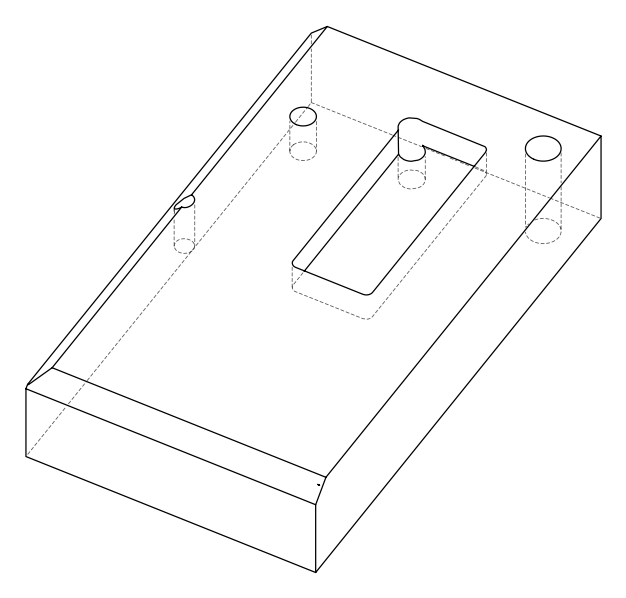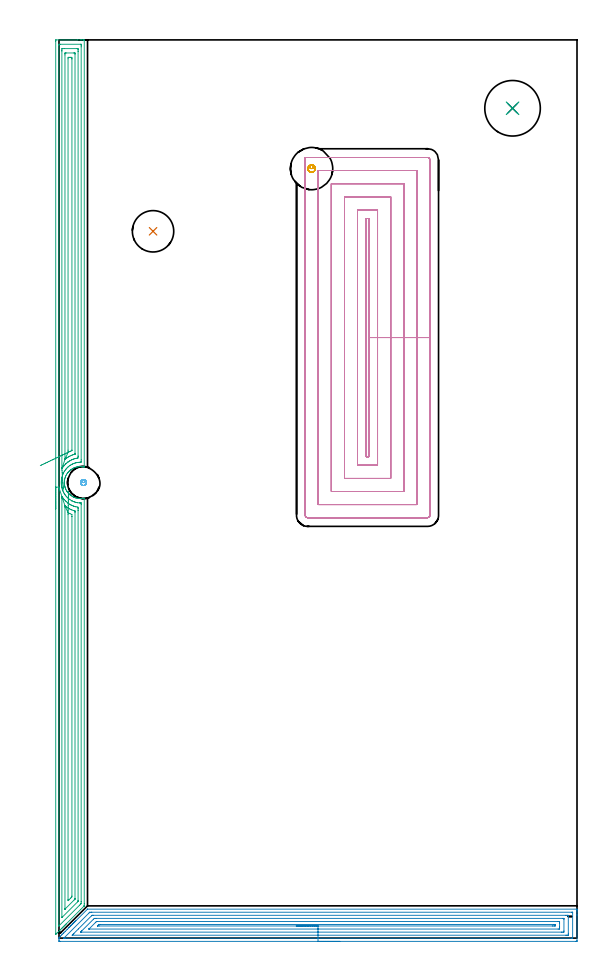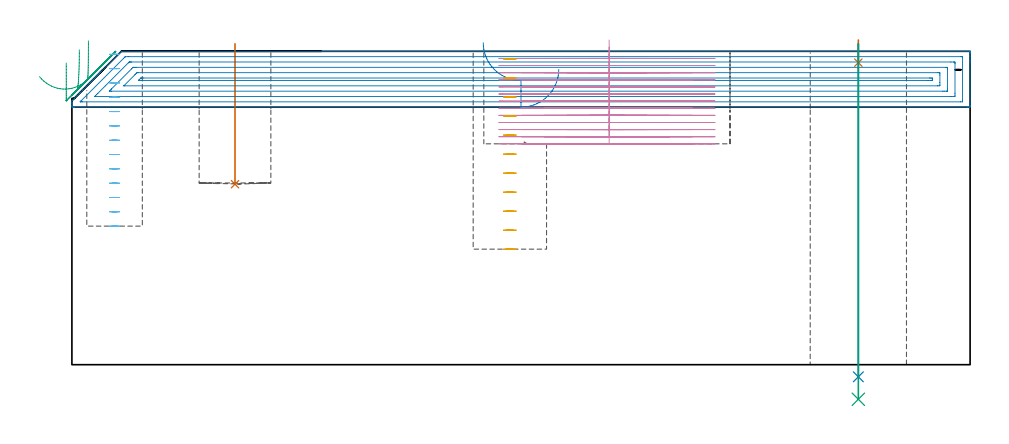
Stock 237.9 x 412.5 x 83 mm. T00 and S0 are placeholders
(PLAN: 9 operations, 7 tool changes, 82.9 min)
(1 INDEXABLE_INSERT_DRILL_BLIND_HOLE_FROM_SOLID | STEP1POCKET | NXT0302_009 | 0.15 min | 9901 mm3)
(2 AREA_MILL | FG_CHAMFER_SURFACE | UGT0205_001 | 11.35 min | 26050 mm3)
(3 AREA_MILL_1 | FG_CHAMFER_SURFACE_1 | UGT0205_001 | 16.38 min | 34506 mm3)
(4 MILL_RECTANGULAR_POCKET | POCKET_RECTANGULAR_STRAIGHT | NXT0201_009 | Follow Part, ap 2, ae 75% | 52.89 min | 276572 mm3)
(5 MILL_BLIND_HOLE_FROM_SOLID_MATERIAL | STEP1POCKET_1 | NXT0201_012 | Spiral | 0.72 min | 8928 mm3)
(6 MILL_BLIND_HOLE_FROM_SOLID_MATERIAL_1 | STEP1POCKET_2 | UGT0201_130 | Spiral | 0.67 min | 7398 mm3)
(7 SPOT_DRILL | STEP1HOLE | NXT0321_9005460120000 | 0.05 min | 193 mm3)
(8 DRILL_THROUGH_HOLE_INTO_CENTER | STEP1HOLE | NXT0301_065 | 0.35 min | 5617 mm3)
(9 DRILL_TO_ENLARGE_THROUGH_HOLE | STEP1HOLE | UGT0301_386 | 0.38 min | 36540 mm3)
(TOOL NXT0302_009 | Index. Insert Drill 19mm [880-D1900L25-05] | D19 PA176 FL95 Z2)
(TOOL UGT0205_001 | Chamfer Mill 20 x 3 x 45 deg. | D20 FL50 Z2)
(TOOL NXT0201_009 | ENDMILL 8mm [2P460-0800-NA 1630] | D8 FL26 Z6)
(TOOL NXT0201_012 | ENDMILL 16mm [2P460-1600-NA 1630] | D16 FL38 Z6)
(TOOL UGT0201_130 | Carbide End Mill 12.0 | D12 FL15 Z4)
(TOOL NXT0321_9005460120000 | NC Spot Drill, 142deg, 12mm, Carbide, Uncoated | D12 PA142 FL30 Z2)
(TOOL NXT0301_065 | Carbide Drill 9.4mm [860.1-0940-075A1-MM 2214] | D9.4 PA140 FL98 Z2)
(TOOL UGT0301_386 | Twist Drill 25.5 mm | D25.5 PA118 FL165 Z2)
(OP 1 INDEXABLE_INSERT_DRILL_BLIND_HOLE_FROM_SOLID)
G17 G21 G94 G90
T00 M6
G54
G17 G0 G90 X43.2 Y324.6 S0 M3
G43 Z93. H1
G94 G81 G98 Z47.8 F250. R85.
G80
M5
M2
(OP 2 AREA_MILL)
G17 G21 G94 G90
T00 M6
G54
G17 G0 G90 X128.95 Y-1.5 S1061 M3
G43 Z93. H0
Z78.2
G94 G1 X128.912 Z77.328 F250.
X128.798 Z76.464
X128.609 Z75.612
X128.347 Z74.78
X128.013 Z73.974
X127.61 Z73.2
X127.142 Z72.464
X126.61 Z71.772
X126.021 Z71.129
X125.378 Z70.54
X124.686 Z70.008
X123.95 Z69.54
X123.176 Z69.137
X122.37 Z68.803
X121.538 Z68.541
X120.687 Z68.352
X119.822 Z68.238
X118.95 Z68.2
X0.614
X0.364 Y-1.499 Z68.201
X0.168 Y-1.497 Z68.203
X0.003 Y-1.491 Z68.205
X0.001 Y-1.443 Z68.253
X0. Y-1.114 Z68.581
Y-0.455 Z69.245
Y-0.129 Z69.571
X0.001 Y0.2 Z69.9
Y0.201
X0.73 Y0.932 Z70.629
X1.316 Y1.516 Z71.216
X1.9 Y2.101 Z71.799
X2.193 Y2.393 Z72.093
X2.847 Y3.048 Z72.747
X3.74 Y3.941 Z73.64
X4.53 Y4.731 Z74.429
X4.633 Y4.835 Z74.531
X4.965 Y5.165 Z74.865
X5.183 Y5.383 Z75.082
X5.407 Y5.608 Z75.306
X5.527 Y5.728 Z75.425
X5.699 Y5.9 Z75.598
X5.973 Y6.174 Z75.872
X6.136 Y6.338 Z76.033
X6.296 Y6.497 Z76.195
X6.42 Y6.621 Z76.318
X6.574 Y6.777 Z76.472
X6.726 Y6.927 Z76.625
X6.866 Y7.067 Z76.765
X7.013 Y7.215 Z76.911
X7.157 Y7.358 Z77.055
X7.313 Y7.514 Z77.212
X7.452 Y7.654 Z77.349
X7.587 Y7.788 Z77.486
X7.759 Y7.96 Z77.658
X13.09 Y13.29 Z82.988
X13.104 Y13.295 Z82.995
X13.118 Y13.3 Z83.
X237.732
X237.89 Y13.298 Z82.989
X237.897 Y13.157 Z82.85
X237.9 Y13.01 Z82.709
Y12.697 Z82.396
Y12.037 Z81.732
Y10.831 Z80.528
Y10.284 Z79.978
Y-1.114 Z68.583
X237.897 Y-1.391 Z68.307
X237.89 Y-1.492 Z68.205
X237.787 Y-1.499 Z68.199
X237.286 Y-1.5 Z68.2
X118.95
Y-0.086 Z69.614
X2.793 Y-0.085 Z69.615
X2.401 Y-0.082 Z69.618
X2.239 Y-0.079 Z69.621
X2.188 Y-0.073 Z69.627
X2.208 Y-0.048 Z69.652
X2.242 Y-0.012 Z69.688
X2.401 Y0.151 Z69.851
X13.708 Y11.458 Z81.158
X14.011 Y11.759 Z81.459
X14.11 Y11.851 Z81.551
X14.136 Y11.874 Z81.574
X14.172 Y11.879 Z81.579
X14.904 Y11.885 Z81.585
X15.059
X235.499
X235.655 Y11.884 Z81.584
X235.851 Y11.879 Z81.579
X235.891 Y11.878 Z81.578
X235.895 Y11.85 Z81.55
X235.897 Y11.819 Z81.519
X235.9 Y11.644 Z81.344
Y0.246 Z69.946
X235.899 Y0.115 Z69.815
X235.895 Y0.01 Z69.71
X235.89 Y-0.059 Z69.641
X235.884 Y-0.079 Z69.621
X235.345 Y-0.086 Z69.614
X118.95
Y1.328 Z71.028
X6.122 Y1.329 Z71.029
X6.111 Y1.33 Z71.03
X6.064 Y1.334 Z71.034
X6.101 Y1.39 Z71.09
X6.222 Y1.516 Z71.216
X6.539 Y1.838 Z71.538
X6.866 Y2.167 Z71.867
X8.876 Y4.177 Z73.877
X14.944 Y10.245 Z79.945
X14.985 Y10.284 Z79.984
X15.151 Y10.44 Z80.14
X15.189 Y10.465 Z80.165
X15.288 Y10.468 Z80.168
X15.415 Y10.47 Z80.17
X15.606 Y10.471 Z80.171
X15.797 Y10.472 Z80.172
X232.82 Y10.471 Z80.171
X233.525 Y10.469 Z80.169
X233.713 Y10.466 Z80.166
X233.89 Y10.46 Z80.16
X233.895 Y10.284 Z79.984
X233.899 Y10.102 Z79.802
X233.9 Y2.21 Z71.91
X233.895 Y1.516 Z71.216
X233.893 Y1.34 Z71.04
X233.713 Y1.335 Z71.035
X233.01 Y1.329 Z71.029
X232.82
X118.95 Y1.328 Z71.028
Y2.743 Z72.443
X10.439
X10.081 Y2.744 Z72.444
X9.976 Y2.747 Z72.447
X9.92 Y2.749 Z72.449
X9.955 Y2.794 Z72.494
X9.99 Y2.834 Z72.534
X10.418 Y3.27 Z72.97
X10.439 Y3.29 Z72.99
X15.797 Y8.648 Z78.348
X16.186 Y9.026 Z78.726
X16.225 Y9.05 Z78.75
X16.288 Y9.053 Z78.753
X16.422 Y9.055 Z78.755
X16.69 Y9.057 Z78.757
X17.047
X231.391
X231.762 Y9.054 Z78.754
X231.829 Y9.051 Z78.751
X231.89 Y9.046 Z78.746
X231.892 Y8.953 Z78.653
X231.9 Y8.557 Z78.257
X231.899 Y3.27 Z72.97
X231.89 Y2.845 Z72.545
X231.883 Y2.749 Z72.449
X231.75 Y2.747 Z72.447
X231.569 Y2.744 Z72.444
X231.034 Y2.743 Z72.443
X230.678
X118.95
Y4.157 Z73.857
X14.
X13.81 Y4.162 Z73.862
X13.775 Y4.164 Z73.864
X13.777 Y4.17 Z73.87
X13.789 Y4.188 Z73.888
X13.805 Y4.206 Z73.906
X13.877 Y4.278 Z73.978
X16.69 Y7.092 Z76.792
X16.976 Y7.373 Z77.073
X17.183 Y7.573 Z77.273
X17.257 Y7.636 Z77.336
X17.594 Y7.643 Z77.343
X229.258
X229.69 Y7.636 Z77.336
X229.89 Y7.63 Z77.33
X229.893 Y7.514 Z77.214
X229.899 Y7.014 Z76.714
X229.9 Y5.023 Z74.723
X229.897 Y4.386 Z74.086
X229.89 Y4.176 Z73.876
X229.688 Y4.164 Z73.864
X229.237 Y4.157 Z73.857
X118.95
Y5.571 Z75.271
X18.476
X17.917 Y5.572 Z75.272
X17.812 Y5.575 Z75.275
X17.739 Y5.578 Z75.278
X17.649 Y5.59 Z75.29
X17.715 Y5.662 Z75.362
X17.769 Y5.718 Z75.418
X17.949 Y5.9 Z75.6
X18.211 Y6.16 Z75.86
X18.252 Y6.197 Z75.897
X18.276 Y6.217 Z75.917
X18.31 Y6.222 Z75.922
X18.476 Y6.224 Z75.924
X19.035 Y6.228 Z75.928
X227.127 Y6.229 Z75.929
X227.461 Y6.227 Z75.927
X227.796 Y6.224 Z75.924
X227.883 Y6.222 Z75.922
X227.89 Y6.158 Z75.858
X227.895 Y6.043 Z75.743
X227.897 Y5.9 Z75.6
X227.893 Y5.685 Z75.385
X227.89 Y5.584 Z75.284
X227.79 Y5.578 Z75.278
X227.461 Y5.575 Z75.275
X226.903 Y5.572 Z75.272
X226.568 Y5.571 Z75.271
X118.95
X118.078 Z75.309
X117.214 Z75.423
X116.362 Z75.612
X115.53 Z75.874
X114.724 Z76.208
X113.95 Z76.611
X113.214 Z77.08
X112.522 Z77.611
X111.879 Z78.2
X111.29 Z78.843
X110.758 Z79.535
X110.29 Z80.271
X109.887 Z81.045
X109.553 Z81.851
X109.291 Z82.683
X109.102 Z83.535
X108.988 Z84.4
X108.95 Z85.271
G0 Z93.
M5
M2
(OP 3 AREA_MILL_1)
G17 G21 G94 G90
T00 M6
G54
G17 G0 G90 X-1.5 Y197.1 S1061 M3
G43 Z93. H0
Z79.9
G94 G1 Y197.138 Z79.028 F250.
Y197.252 Z78.164
Y197.441 Z77.312
Y197.703 Z76.48
Y198.037 Z75.674
Y198.44 Z74.9
Y198.908 Z74.164
Y199.439 Z73.472
Y200.029 Z72.829
Y200.672 Z72.24
Y201.364 Z71.708
Y202.1 Z71.24
Y202.874 Z70.837
Y203.68 Z70.503
Y204.512 Z70.241
Y205.363 Z70.052
Y206.228 Z69.938
Y207.1 Z69.9
Y411.87
X-1.495 Y412.358 Z69.903
X-1.492 Y412.49 Z69.906
X-1.356 Y412.5 Z70.042
X8.562 Z79.957
X9.959 Z81.356
X10.318 Z81.713
X11.036 Z82.436
X11.27 Z82.67
X11.437 Y412.497 Z82.83
X11.598 Y412.49 Z82.989
X11.6 Y412.317 Z83.
Y216.489
X11.598 Y216.339 Z82.989
X11.48 Y216.356 Z82.874
X11.389 Y216.372 Z82.789
X11.203 Y216.412 Z82.602
X10.916 Y216.458 Z82.316
X10.48 Y216.51 Z81.88
X10.043 Y216.538 Z81.443
X9.606 Y216.54 Z81.006
X9.367 Y216.526 Z80.767
X9.17 Y216.515 Z80.569
X8.734 Y216.463 Z80.13
X8.562 Y216.433 Z79.957
X8.299 Y216.385 Z79.694
X7.861 Y216.28 Z79.255
X7.544 Y216.184 Z78.938
X7.425 Y216.149 Z78.821
X7.227 Y216.079 Z78.626
X7.111 Y216.038 Z78.51
X6.806 Y215.898 Z78.204
X6.55 Y215.78 Z77.949
X6.204 Y215.595 Z77.602
X6.109 Y215.544 Z77.508
X5.677 Y215.279 Z77.076
X5.481 Y215.144 Z76.881
X5.138 Y214.873 Z76.536
X4.805 Y214.583 Z76.202
X4.611 Y214.391 Z76.006
X4.467 Y214.25 Z75.865
X4.293 Y214.053 Z75.691
X4.193 Y213.939 Z75.59
X4.172 Y213.913 Z75.569
X3.931 Y213.616 Z75.329
X3.783 Y213.411 Z75.183
X3.745 Y213.356 Z75.144
X3.47 Y212.914 Z74.868
X3.221 Y212.463 Z74.618
X3.057 Y212.118 Z74.456
X3.001 Y211.967 Z74.399
X2.87 Y211.618 Z74.27
X2.852 Y211.569 Z74.252
X2.717 Y211.124 Z74.113
X2.609 Y210.675 Z74.005
X2.531 Y210.229 Z73.93
X2.499 Y209.935 Z73.898
X2.484 Y209.782 Z73.878
X2.462 Y209.335 Z73.854
X2.465 Y209.159 Z73.852
Y209.122 Z73.854
Y208.943 Z73.861
X2.466 Y208.888
X2.498 Y208.44 Z73.895
X2.559 Y207.994 Z73.956
X2.611 Y207.735 Z74.009
X2.635 Y207.61 Z74.034
X2.65 Y207.545 Z74.046
X2.698 Y207.357 Z74.097
X2.765 Y207.1 Z74.164
X2.798 Y207.001 Z74.196
X2.904 Y206.686 Z74.299
X2.917 Y206.653 Z74.311
X2.996 Y206.437 Z74.396
X3.058 Y206.278 Z74.456
X3.091 Y206.206 Z74.488
X3.32 Y205.755 Z74.717
X3.458 Y205.508 Z74.858
X3.568 Y205.312 Z74.968
X3.587 Y205.284 Z74.986
X3.746 Y205.044 Z75.142
X3.931 Y204.785 Z75.329
X3.986 Y204.715 Z75.385
X4.088 Y204.588 Z75.487
X4.172 Y204.485 Z75.568
X4.224 Y204.419 Z75.623
X4.507 Y204.11 Z75.906
X4.718 Y203.901 Z76.117
X4.757 Y203.863 Z76.155
X4.798 Y203.821 Z76.197
X4.804 Y203.816 Z76.203
X4.985 Y203.656 Z76.383
X5.05 Y203.6 Z76.446
X5.134 Y203.525 Z76.532
X5.298 Y203.397 Z76.698
X5.401 Y203.317 Z76.801
X5.489 Y203.255 Z76.888
X5.678 Y203.122 Z77.075
X6.089 Y202.867 Z77.487
X6.509 Y202.631 Z77.908
X6.55 Y202.611 Z77.95
X6.608 Y202.586 Z78.007
X6.806 Y202.499 Z78.202
X6.985 Y202.421 Z78.382
X7.424 Y202.253 Z78.822
X7.657 Y202.182 Z79.057
X7.858 Y202.12 Z79.258
X8.297 Y202.015 Z79.696
X8.732 Y201.937 Z80.132
X9.17 Y201.885 Z80.57
X9.606 Y201.86 Z81.006
X10.043 Y201.862 Z81.443
X10.481 Y201.89 Z81.88
X10.917 Y201.944 Z82.316
X11.594 Y202.061 Z82.992
X11.6 Y201.735 Z83.
X11.596 Y15.743 Z82.996
X11.595 Y14.854 Z82.995
X11.594 Y14.848 Z82.994
X11.593 Y14.84 Z82.993
X11.589 Y14.822 Z82.988
X11.575 Y14.786 Z82.973
X11.565 Y14.764 Z82.963
X9.879 Y13.079 Z81.279
X3.428 Y6.627 Z74.826
X3.294 Y6.492 Z74.69
X3.155 Y6.354 Z74.552
X2.997 Y6.196 Z74.395
X2.855 Y6.053 Z74.25
X2.708 Y5.906 Z74.105
X2.566 Y5.764 Z73.963
X2.416 Y5.613 Z73.811
X2.26 Y5.459 Z73.658
X2.134 Y5.333 Z73.532
X1.977 Y5.174 Z73.372
X1.813 Y5.012 Z73.211
X1.538 Y4.737 Z72.936
X1.367 Y4.565 Z72.763
X0.808 Y4.007 Z72.207
X0.473 Y3.671 Z71.869
X-0.139 Y3.061 Z71.261
X-0.87 Y2.33 Z70.529
X-1.318 Y1.883 Z70.082
X-1.493 Y1.719 Z69.907
X-1.5 Y1.883 Z69.9
Y207.1
X-0.086 Z71.314
Y409.947
X-0.079 Y410.479 Z71.321
X-0.068 Y410.49 Z71.332
X0.003 Y410.494 Z71.403
X0.112 Y410.498 Z71.512
X0.249 Y410.5 Z71.649
X0.66 Z72.06
X9.908 Z81.308
X10.109 Y410.497 Z81.509
X10.144 Y410.495 Z81.544
X10.176 Y410.491 Z81.576
X10.179 Y410.445 Z81.579
X10.184 Y410.218 Z81.584
X10.185 Y410.082 Z81.585
X10.186 Y409.323 Z81.586
Y219.619
X10.184 Y218.861 Z81.584
X10.183 Y218.724 Z81.583
X10.179 Y218.545 Z81.579
X9.804 Y218.54 Z81.204
X9.625 Y218.536 Z81.025
X9.44 Y218.524 Z80.84
X8.812 Y218.47 Z80.212
X8.562 Y218.439 Z79.962
X8.056 Y218.346 Z79.456
X7.684 Y218.257 Z79.084
X7.357 Y218.164 Z78.757
X6.806 Y217.982 Z78.206
X6.696 Y217.942 Z78.096
X6.437 Y217.83 Z77.837
X6.092 Y217.663 Z77.492
X5.928 Y217.578 Z77.328
X5.519 Y217.352 Z76.919
X5.05 Y217.061 Z76.45
X4.864 Y216.936 Z76.264
X4.474 Y216.628 Z75.874
X4.172 Y216.371 Z75.572
X4. Y216.217 Z75.4
X3.817 Y216.042 Z75.217
X3.559 Y215.772 Z74.959
X3.294 Y215.473 Z74.694
X3.147 Y215.297 Z74.547
X3.029 Y215.148 Z74.429
X2.768 Y214.789 Z74.168
X2.419 Y214.253 Z73.819
X2.416 Y214.248 Z73.816
X2.104 Y213.676 Z73.504
X1.951 Y213.359 Z73.351
X1.821 Y213.071 Z73.221
X1.589 Y212.465 Z72.989
X1.581 Y212.443 Z72.981
X1.575 Y212.427 Z72.975
X1.538 Y212.307 Z72.938
X1.376 Y211.736 Z72.776
X1.335 Y211.571 Z72.735
X1.263 Y211.264 Z72.663
X1.216 Y211.005 Z72.616
X1.159 Y210.677 Z72.559
X1.106 Y210.222 Z72.506
X1.07 Y209.782 Z72.47
X1.051 Y209.384 Z72.451
X1.056 Y208.888 Z72.456
X1.08 Y208.46 Z72.48
X1.124 Y207.994 Z72.524
X1.206 Y207.438 Z72.606
X1.274 Y207.1 Z72.674
X1.355 Y206.753 Z72.755
X1.482 Y206.262 Z72.882
X1.5 Y206.206 Z72.9
X1.538 Y206.091 Z72.938
X1.743 Y205.52 Z73.143
X1.776 Y205.433 Z73.176
X1.827 Y205.312 Z73.227
X2.093 Y204.746 Z73.493
X2.271 Y204.417 Z73.671
X2.416 Y204.163 Z73.816
X2.659 Y203.772 Z74.059
X2.83 Y203.523 Z74.23
X3.294 Y202.924 Z74.694
X3.56 Y202.629 Z74.96
X3.863 Y202.318 Z75.263
X4.172 Y202.027 Z75.572
X4.514 Y201.735 Z75.914
X5.05 Y201.34 Z76.45
X5.866 Y200.841 Z77.266
X5.928 Y200.806 Z77.328
X6.002 Y200.765 Z77.402
X6.806 Y200.427 Z78.206
X7.064 Y200.329 Z78.464
X7.425 Y200.21 Z78.825
X7.684 Y200.143 Z79.084
X8.079 Y200.048 Z79.479
X8.556 Y199.952 Z79.956
X8.593 Y199.946 Z79.993
X9.44 Y199.872 Z80.84
X9.519 Y199.866 Z80.919
X9.874 Y199.863 Z81.274
X10.05 Y199.861 Z81.45
X10.141 Y199.859 Z81.541
X10.179 Y199.856 Z81.579
X10.185 Y199.052 Z81.585
X10.181 Y16.776 Z81.581
X10.18 Y16.637 Z81.58
X10.175 Y15.888 Z81.575
X10.163 Y15.824 Z81.563
X10.088 Y15.743 Z81.488
X9.763 Y15.414 Z81.163
X9.44 Y15.09 Z80.84
X0.108 Y5.758 Z71.508
X0.016 Y5.668 Z71.416
X-0.073 Y5.585 Z71.327
X-0.078 Y5.582 Z71.322
X-0.079 Y5.587 Z71.321
X-0.083 Y5.647 Z71.317
X-0.085 Y5.771 Z71.315
X-0.086 Y207.1 Z71.314
X1.339 Y202.839 Z72.739
X1.351 Y202.825 Z72.751
X1.372 Y202.798 Z72.772
X1.478 Y202.629 Z72.878
X1.538 Y202.538 Z72.938
X1.862 Y202.067 Z73.262
X2.116 Y201.735 Z73.516
X2.416 Y201.356 Z73.816
X2.895 Y200.841 Z74.295
X3.294 Y200.451 Z74.694
X3.88 Y199.946 Z75.28
X4.172 Y199.729 Z75.572
X4.349 Y199.602 Z75.749
X4.799 Y199.308 Z76.199
X5.05 Y199.157 Z76.45
X5.227 Y199.052 Z76.627
X5.488 Y198.911 Z76.888
X5.69 Y198.817 Z77.09
X5.928 Y198.711 Z77.328
X6.504 Y198.465 Z77.904
X6.806 Y198.362 Z78.206
X7.465 Y198.158 Z78.865
X7.684 Y198.105 Z79.084
X7.751 Y198.09 Z79.151
X8.562 Y197.935 Z79.962
X8.764 Y197.894 Z80.164
X8.769 Y197.477 Z80.169
X8.77 Y197.264 Z80.17
X8.771 Y196.583 Z80.171
Y196.37
X8.767 Y17.322 Z80.167
X8.765 Y17.113 Z80.165
X8.763 Y16.974 Z80.163
X8.759 Y16.87 Z80.159
X8.55 Y16.649 Z79.95
X1.462 Y9.561 Z72.862
X1.382 Y9.483 Z72.782
X1.359 Y9.466 Z72.759
X1.335 Y9.451 Z72.735
X1.332 Y9.483 Z72.732
X1.33 Y9.519 Z72.73
X1.329 Y9.696 Z72.729
Y201.948
X1.33 Y202.629 Z72.73
X1.331 Y202.718 Z72.731
X1.335 Y202.836 Z72.735
X1.339 Y202.839 Z72.739
X2.749 Y198.555 Z74.149
X2.79 Y198.523 Z74.19
X2.906 Y198.43 Z74.306
X3.236 Y198.158 Z74.636
X3.294 Y198.114 Z74.694
X3.453 Y197.996 Z74.853
X4.172 Y197.523 Z75.572
X4.592 Y197.264 Z75.992
X5.05 Y197.01 Z76.45
X5.507 Y196.798 Z76.907
X5.928 Y196.627 Z77.328
X6.603 Y196.37 Z78.003
X7.347 Y196.147 Z78.747
X7.35 Y196.132 Z78.75
X7.354 Y196.087 Z78.754
X7.356 Y195.995 Z78.756
X7.357 Y195.809 Z78.757
Y195.475
X7.353 Y18.147 Z78.753
X7.351 Y18.007 Z78.751
X7.349 Y17.938 Z78.749
X7.346 Y17.908 Z78.746
X7.331 Y17.891 Z78.731
X6.982 Y17.531 Z78.382
X2.834 Y13.384 Z74.234
X2.79 Y13.343 Z74.19
X2.758 Y13.317 Z74.158
X2.75 Y13.312 Z74.15
X2.748 Y13.332 Z74.148
X2.745 Y13.442 Z74.145
X2.743 Y13.621 Z74.143
Y197.825
X2.745 Y198.158 Z74.145
X2.749 Y198.555 Z74.149
X4.172 Y195.332 Z75.572
X4.462 Y195.181 Z75.862
X5.05 Y194.912 Z76.45
X5.842 Y194.581 Z77.242
X5.928 Y194.54 Z77.328
X5.943 Y193.687 Z77.343
Y193.672
X5.939 Y19.309 Z77.339
X5.928 Y18.938 Z77.328
X5.677 Y18.681 Z77.077
X5.426 Y18.425 Z76.826
X4.532 Y17.531 Z75.932
X4.348 Y17.352 Z75.748
X4.172 Y17.182 Z75.572
X4.158 Y17.531 Z75.558
X4.157 Y17.546 Z75.557
Y194.596
X4.172 Y195.332 Z75.572
X4.189 Y196.202 Z75.628
X4.207 Y197.064 Z75.759
X4.224 Y197.912 Z75.965
X4.24 Y198.738 Z76.244
X4.256 Y199.537 Z76.594
X4.272 Y200.303 Z77.012
X4.286 Y201.029 Z77.495
X4.3 Y201.71 Z78.04
X4.313 Y202.341 Z78.642
X4.324 Y202.917 Z79.297
X4.335 Y203.434 Z80.
X4.344 Y203.888 Z80.745
X4.352 Y204.275 Z81.527
X4.358 Y204.593 Z82.339
X4.363 Y204.838 Z83.176
X4.366 Y205.01 Z84.032
X4.368 Y205.106 Z84.899
X4.369 Y205.127 Z85.771
G0 X1.959 Y206.272 Z83.382
G1 X1.961 Y206.252 Z82.51
X1.957 Y206.307 Z81.639
X1.948 Y206.438 Z80.777
X1.934 Y206.644 Z79.929
X1.916 Y206.922 Z79.103
X1.892 Y207.271 Z78.303
X1.864 Y207.689 Z77.538
X1.832 Y208.171 Z76.812
X1.795 Y208.715 Z76.13
X1.754 Y209.316 Z75.499
X1.71 Y209.969 Z74.923
X1.663 Y210.67 Z74.406
X1.613 Y211.414 Z73.952
X1.561 Y212.194 Z73.565
X1.506 Y213.004 Z73.247
X1.45 Y213.84 Z73.002
X1.392 Y214.693 Z72.83
X1.334 Y215.558 Z72.734
X1.333 Y215.574 Z72.733
X1.33 Y215.686 Z72.73
X1.329 Y215.829 Z72.729
X1.328 Y216.042 Z72.728
X1.329 Y407.399 Z72.729
X1.33 Y407.611 Z72.73
X1.336 Y408.293 Z72.736
X1.342 Y408.493 Z72.742
X2.416 Y408.5 Z73.816
X8.361 Y408.499 Z79.761
X8.562 Y408.495 Z79.962
X8.758 Y408.49 Z80.158
X8.764 Y408.293 Z80.164
X8.768 Y408.083 Z80.168
X8.771 Y407.399 Z80.171
Y407.186
Y221.407
X8.77 Y221.195 Z80.17
X8.764 Y220.513 Z80.164
X8.607 Y220.467 Z80.007
X8.562 Y220.457 Z79.962
X7.865 Y220.328 Z79.265
X7.684 Y220.286 Z79.084
X7.164 Y220.149 Z78.564
X6.806 Y220.036 Z78.206
X6.497 Y219.934 Z77.897
X5.928 Y219.697 Z77.328
X5.874 Y219.674 Z77.274
X5.754 Y219.619 Z77.154
X5.291 Y219.373 Z76.691
X5.05 Y219.239 Z76.45
X4.732 Y219.048 Z76.132
X4.222 Y218.724 Z75.622
X4.193 Y218.703 Z75.593
X4.172 Y218.687 Z75.572
X3.704 Y218.307 Z75.104
X3.294 Y217.959 Z74.694
X3.227 Y217.899 Z74.627
X3.155 Y217.83 Z74.555
X2.787 Y217.452 Z74.187
X2.416 Y217.047 Z73.816
X2.364 Y216.988 Z73.764
X2.321 Y216.936 Z73.721
X1.977 Y216.489 Z73.377
X1.657 Y216.042 Z73.057
X1.412 Y215.669 Z72.812
X1.356 Y215.587 Z72.756
X1.334 Y215.558 Z72.734
X2.75 Y219.85 Z74.15
X2.748 Y219.871 Z74.148
X2.745 Y219.983 Z74.145
X2.743 Y220.18 Z74.143
Y405.611
X2.746 Y406.169 Z74.146
X2.75 Y406.359 Z74.15
X2.755 Y406.49 Z74.155
X2.858 Y406.493 Z74.258
X3.294 Y406.5 Z74.694
X6.806 Z78.206
X7.242 Y406.492 Z78.642
X7.344 Y406.49 Z78.744
X7.35 Y406.424 Z78.75
X7.353 Y406.35 Z78.753
X7.357 Y405.944 Z78.757
Y222.634
X7.355 Y222.301 Z78.755
X7.353 Y222.268 Z78.753
X7.351 Y222.257 Z78.751
X7.323 Y222.245 Z78.723
X7.197 Y222.205 Z78.597
X7.068 Y222.168 Z78.468
X6.966 Y222.138 Z78.366
X6.806 Y222.088 Z78.206
X6.3 Y221.922 Z77.7
X5.928 Y221.78 Z77.328
X5.67 Y221.669 Z77.07
X5.091 Y221.407 Z76.491
X4.494 Y221.079 Z75.894
X4.172 Y220.884 Z75.572
X3.946 Y220.743 Z75.346
X3.595 Y220.513 Z74.995
X3.422 Y220.383 Z74.822
X3.294 Y220.282 Z74.694
X2.794 Y219.879 Z74.194
X2.759 Y219.855 Z74.159
X2.75 Y219.85 Z74.15
X4.172 Y223.065 Z75.572
X4.159 Y223.195 Z75.559
X4.158 Y223.21 Z75.558
X4.157 Y224.09 Z75.557
Y403.837
X4.172 Y404.49 Z75.572
X4.389 Y404.496 Z75.789
X5.05 Y404.499 Z76.45
X5.264 Z76.664
X5.928 Y404.49 Z77.328
X5.943 Y403.822 Z77.343
Y403.807
X5.942 Y224.09 Z77.342
Y224.075
X5.928 Y223.873 Z77.328
X5.461 Y223.671 Z76.861
X5.05 Y223.489 Z76.45
X4.852 Y223.397 Z76.252
X4.437 Y223.195 Z75.837
X4.259 Y223.107 Z75.659
X4.172 Y223.065 Z75.572
X3.565 Y222.777 Z75.016
X2.916 Y222.468 Z74.521
X2.231 Y222.143 Z74.09
X1.514 Y221.802 Z73.727
X0.772 Y221.449 Z73.435
X0.01 Y221.087 Z73.215
X-0.767 Y220.718 Z73.07
X-1.553 Y220.344 Z73.
X-2.341 Y219.97 Z73.006
X-3.125 Y219.597 Z73.088
X-3.9 Y219.229 Z73.246
X-4.659 Y218.868 Z73.478
X-5.398 Y218.517 Z73.782
X-6.11 Y218.178 Z74.157
X-6.789 Y217.855 Z74.598
X-7.431 Y217.55 Z75.104
X-8.031 Y217.265 Z75.669
X-8.584 Y217.002 Z76.291
G0 Z93.
M5
M2
(OP 4 MILL_RECTANGULAR_POCKET)
G17 G21 G94 G90
T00 M6
G54
G17 G0 G90 X142.3 Y257.57 S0 M3
G43 Z93. H1
Z86.
G94 G1 Y275.8 Z81.115 F250.
Y330.5 F500.
X141.1
Y221.1
X142.3
Y275.8
X146.3
Y334.5
X137.1
Y217.1
X146.3
Y275.8
X152.3
Y340.5
X131.1
Y211.1
X152.3
Y275.8
X158.3
Y346.5
X125.1
Y205.1
X158.3
Y275.8
X164.3
Y352.5
X119.1
Y199.1
X164.3
Y275.8
X170.3
Y357.5
G3 X169.3 Y358.5 R1.
G1 X113.454
G3 X113.1 Y358.307 R5.7
G1 Y194.1
G3 X114.1 Y193.1 R1.
G1 X169.3
G3 X170.3 Y194.1 R1.
G1 Y275.8
Y276.8
G0 X142.3 Y257.57 Z84.115
G1 Y275.8 Z79.231 F250.
Y330.5 F500.
X141.1
Y221.1
X142.3
Y275.8
X146.3
Y334.5
X137.1
Y217.1
X146.3
Y275.8
X152.3
Y340.5
X131.1
Y211.1
X152.3
Y275.8
X158.3
Y346.5
X125.1
Y205.1
X158.3
Y275.8
X164.3
Y352.5
X119.1
Y199.1
X164.3
Y275.8
X170.3
Y357.5
G3 X169.3 Y358.5 R1.
G1 X113.454
G3 X113.1 Y358.307 R5.7
G1 Y194.1
G3 X114.1 Y193.1 R1.
G1 X169.3
G3 X170.3 Y194.1 R1.
G1 Y275.8
Y276.8
G0 X142.3 Y257.57 Z82.231
G1 Y275.8 Z77.346 F250.
Y330.5 F500.
X141.1
Y221.1
X142.3
Y275.8
X146.3
Y334.5
X137.1
Y217.1
X146.3
Y275.8
X152.3
Y340.5
X131.1
Y211.1
X152.3
Y275.8
X158.3
Y346.5
X125.1
Y205.1
X158.3
Y275.8
X164.3
Y352.5
X119.1
Y199.1
X164.3
Y275.8
X170.3
Y357.5
G3 X169.3 Y358.5 R1.
G1 X113.454
G3 X113.1 Y358.307 R5.7
G1 Y194.1
G3 X114.1 Y193.1 R1.
G1 X169.3
G3 X170.3 Y194.1 R1.
G1 Y275.8
Y276.8
G0 X142.3 Y257.57 Z80.346
G1 Y275.8 Z75.461 F250.
Y330.5 F500.
X141.1
Y221.1
X142.3
Y275.8
X146.3
Y334.5
X137.1
Y217.1
X146.3
Y275.8
X152.3
Y340.5
X131.1
Y211.1
X152.3
Y275.8
X158.3
Y346.5
X125.1
Y205.1
X158.3
Y275.8
X164.3
Y352.5
X119.1
Y199.1
X164.3
Y275.8
X170.3
Y357.5
G3 X169.3 Y358.5 R1.
G1 X113.454
G3 X113.1 Y358.307 R5.7
G1 Y194.1
G3 X114.1 Y193.1 R1.
G1 X169.3
G3 X170.3 Y194.1 R1.
G1 Y275.8
Y276.8
G0 X142.3 Y257.57 Z78.461
G1 Y275.8 Z73.577 F250.
Y330.5 F500.
X141.1
Y221.1
X142.3
Y275.8
X146.3
Y334.5
X137.1
Y217.1
X146.3
Y275.8
X152.3
Y340.5
X131.1
Y211.1
X152.3
Y275.8
X158.3
Y346.5
X125.1
Y205.1
X158.3
Y275.8
X164.3
Y352.5
X119.1
Y199.1
X164.3
Y275.8
X170.3
Y357.5
G3 X169.3 Y358.5 R1.
G1 X113.454
G3 X113.1 Y358.307 R5.7
G1 Y194.1
G3 X114.1 Y193.1 R1.
G1 X169.3
G3 X170.3 Y194.1 R1.
G1 Y275.8
Y276.8
G0 X142.3 Y257.57 Z76.577
G1 Y275.8 Z71.692 F250.
Y330.5 F500.
X141.1
Y221.1
X142.3
Y275.8
X146.3
Y334.5
X137.1
Y217.1
X146.3
Y275.8
X152.3
Y340.5
X131.1
Y211.1
X152.3
Y275.8
X158.3
Y346.5
X125.1
Y205.1
X158.3
Y275.8
X164.3
Y352.5
X119.1
Y199.1
X164.3
Y275.8
X170.3
Y357.5
G3 X169.3 Y358.5 R1.
G1 X113.454
G3 X113.1 Y358.307 R5.7
G1 Y194.1
G3 X114.1 Y193.1 R1.
G1 X169.3
G3 X170.3 Y194.1 R1.
G1 Y275.8
Y276.8
G0 X142.3 Y257.57 Z74.692
G1 Y275.8 Z69.808 F250.
Y330.5 F500.
X141.1
Y221.1
X142.3
Y275.8
X146.3
Y334.5
X137.1
Y217.1
X146.3
Y275.8
X152.3
Y340.5
X131.1
Y211.1
X152.3
Y275.8
X158.3
Y346.5
X125.1
Y205.1
X158.3
Y275.8
X164.3
Y352.5
X119.1
Y199.1
X164.3
Y275.8
X170.3
Y357.5
G3 X169.3 Y358.5 R1.
G1 X113.454
G3 X113.1 Y358.307 R5.7
G1 Y194.1
G3 X114.1 Y193.1 R1.
G1 X169.3
G3 X170.3 Y194.1 R1.
G1 Y275.8
Y276.8
G0 X142.3 Y257.57 Z72.808
G1 Y275.8 Z67.923 F250.
Y330.5 F500.
X141.1
Y221.1
X142.3
Y275.8
X146.3
Y334.5
X137.1
Y217.1
X146.3
Y275.8
X152.3
Y340.5
X131.1
Y211.1
X152.3
Y275.8
X158.3
Y346.5
X125.1
Y205.1
X158.3
Y275.8
X164.3
Y352.5
X119.1
Y199.1
X164.3
Y275.8
X170.3
Y357.5
G3 X169.3 Y358.5 R1.
G1 X113.454
G3 X113.1 Y358.307 R5.7
G1 Y194.1
G3 X114.1 Y193.1 R1.
G1 X169.3
G3 X170.3 Y194.1 R1.
G1 Y275.8
Y276.8
G0 X142.3 Y257.57 Z70.923
G1 Y275.8 Z66.038 F250.
Y330.5 F500.
X141.1
Y221.1
X142.3
Y275.8
X146.3
Y334.5
X137.1
Y217.1
X146.3
Y275.8
X152.3
Y340.5
X131.1
Y211.1
X152.3
Y275.8
X158.3
Y346.5
X125.1
Y205.1
X158.3
Y275.8
X164.3
Y352.5
X119.1
Y199.1
X164.3
Y275.8
X170.3
Y357.5
G3 X169.3 Y358.5 R1.
G1 X113.454
G3 X113.1 Y358.307 R5.7
G1 Y194.1
G3 X114.1 Y193.1 R1.
G1 X169.3
G3 X170.3 Y194.1 R1.
G1 Y275.8
Y276.8
G0 X142.3 Y257.57 Z69.038
G1 Y275.8 Z64.154 F250.
Y330.5 F500.
X141.1
Y221.1
X142.3
Y275.8
X146.3
Y334.5
X137.1
Y217.1
X146.3
Y275.8
X152.3
Y340.5
X131.1
Y211.1
X152.3
Y275.8
X158.3
Y346.5
X125.1
Y205.1
X158.3
Y275.8
X164.3
Y352.5
X119.1
Y199.1
X164.3
Y275.8
X170.3
Y357.5
G3 X169.3 Y358.5 R1.
G1 X113.454
G3 X113.1 Y358.307 R5.7
G1 Y194.1
G3 X114.1 Y193.1 R1.
G1 X169.3
G3 X170.3 Y194.1 R1.
G1 Y275.8
Y276.8
G0 X142.3 Y257.57 Z67.154
G1 Y275.8 Z62.269 F250.
Y330.5 F500.
X141.1
Y221.1
X142.3
Y275.8
X146.3
Y334.5
X137.1
Y217.1
X146.3
Y275.8
X152.3
Y340.5
X131.1
Y211.1
X152.3
Y275.8
X158.3
Y346.5
X125.1
Y205.1
X158.3
Y275.8
X164.3
Y352.5
X119.1
Y199.1
X164.3
Y275.8
X170.3
Y357.5
G3 X169.3 Y358.5 R1.
G1 X113.454
G3 X113.1 Y358.307 R5.7
G1 Y194.1
G3 X114.1 Y193.1 R1.
G1 X169.3
G3 X170.3 Y194.1 R1.
G1 Y275.8
Y276.8
G0 X142.3 Y257.57 Z65.269
G1 Y275.8 Z60.385 F250.
Y330.5 F500.
X141.1
Y221.1
X142.3
Y275.8
X146.3
Y334.5
X137.1
Y217.1
X146.3
Y275.8
X152.3
Y340.5
X131.1
Y211.1
X152.3
Y275.8
X158.3
Y346.5
X125.1
Y205.1
X158.3
Y275.8
X164.3
Y352.5
X119.1
Y199.1
X164.3
Y275.8
X170.3
Y357.5
G3 X169.3 Y358.5 R1.
G1 X113.454
G3 X113.1 Y358.307 R5.7
G1 Y194.1
G3 X114.1 Y193.1 R1.
G1 X169.3
G3 X170.3 Y194.1 R1.
G1 Y275.8
Y276.8
G0 X142.3 Y257.57 Z63.385
G1 Y275.8 Z58.5 F250.
Y330.5 F500.
X141.1
Y221.1
X142.3
Y275.8
X146.3
Y334.5
X137.1
Y217.1
X146.3
Y275.8
X152.3
Y340.5
X131.1
Y211.1
X152.3
Y275.8
X158.3
Y346.5
X125.1
Y205.1
X158.3
Y275.8
X164.3
Y352.5
X119.1
Y199.1
X164.3
Y275.8
X170.3
Y357.5
G3 X169.3 Y358.5 R1.
G1 X113.454
G3 X113.1 Y358.307 R5.7
G1 Y194.1
G3 X114.1 Y193.1 R1.
G1 X169.3
G3 X170.3 Y194.1 R1.
G1 Y275.8
Y276.8
G0 Z93.
M5
M2
(OP 5 MILL_BLIND_HOLE_FROM_SOLID_MATERIAL)
G17 G21 G94 G90
T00 M6
G54
G17 G0 G90 X116. Y353.4 S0 M3
G43 Z93. H1
Z80.964
G94 G3 X116.85 Y354.25 R0.85 F250.
X116. Y355.1 R0.85
X114.3 Y353.4 R1.7
X116. Y355.1 R-1.7
X115.15 Y354.25 R0.85
X116. Y353.4 R0.85
G0 Z75.927
G3 X116.85 Y354.25 R0.85
X116. Y355.1 R0.85
X114.3 Y353.4 R1.7
X116. Y355.1 R-1.7
X115.15 Y354.25 R0.85
X116. Y353.4 R0.85
G0 Z70.891
G3 X116.85 Y354.25 R0.85
X116. Y355.1 R0.85
X114.3 Y353.4 R1.7
X116. Y355.1 R-1.7
X115.15 Y354.25 R0.85
X116. Y353.4 R0.85
G0 Z65.855
G3 X116.85 Y354.25 R0.85
X116. Y355.1 R0.85
X114.3 Y353.4 R1.7
X116. Y355.1 R-1.7
X115.15 Y354.25 R0.85
X116. Y353.4 R0.85
G0 Z60.818
G3 X116.85 Y354.25 R0.85
X116. Y355.1 R0.85
X114.3 Y353.4 R1.7
X116. Y355.1 R-1.7
X115.15 Y354.25 R0.85
X116. Y353.4 R0.85
G0 Z55.782
G3 X116.85 Y354.25 R0.85
X116. Y355.1 R0.85
X114.3 Y353.4 R1.7
X116. Y355.1 R-1.7
X115.15 Y354.25 R0.85
X116. Y353.4 R0.85
G0 Z50.745
G3 X116.85 Y354.25 R0.85
X116. Y355.1 R0.85
X114.3 Y353.4 R1.7
X116. Y355.1 R-1.7
X115.15 Y354.25 R0.85
X116. Y353.4 R0.85
G0 Z45.709
G3 X116.85 Y354.25 R0.85
X116. Y355.1 R0.85
X114.3 Y353.4 R1.7
X116. Y355.1 R-1.7
X115.15 Y354.25 R0.85
X116. Y353.4 R0.85
G0 Z40.673
G3 X116.85 Y354.25 R0.85
X116. Y355.1 R0.85
X114.3 Y353.4 R1.7
X116. Y355.1 R-1.7
X115.15 Y354.25 R0.85
X116. Y353.4 R0.85
G0 Z35.636
G3 X116.85 Y354.25 R0.85
X116. Y355.1 R0.85
X114.3 Y353.4 R1.7
X116. Y355.1 R-1.7
X115.15 Y354.25 R0.85
X116. Y353.4 R0.85
G0 Z30.6
G3 X116.85 Y354.25 R0.85
X116. Y355.1 R0.85
X114.3 Y353.4 R1.7
X116. Y355.1 R-1.7
X115.15 Y354.25 R0.85
X116. Y353.4 R0.85
G0 Z93.
M5
M2
(OP 6 MILL_BLIND_HOLE_FROM_SOLID_MATERIAL_1)
G17 G21 G94 G90
T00 M6
G54
G17 G0 G90 X11.3 Y209.2 S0 M3
G43 Z93. H0
Z82.208
G94 G3 X11.975 Y209.875 R0.675 F250.
X11.3 Y210.55 R0.675
X9.95 Y209.2 R1.35
X11.3 Y210.55 R-1.35
X10.625 Y209.875 R0.675
X11.3 Y209.2 R0.675
G0 Z78.415
G3 X11.975 Y209.875 R0.675
X11.3 Y210.55 R0.675
X9.95 Y209.2 R1.35
X11.3 Y210.55 R-1.35
X10.625 Y209.875 R0.675
X11.3 Y209.2 R0.675
G0 Z74.623
G3 X11.975 Y209.875 R0.675
X11.3 Y210.55 R0.675
X9.95 Y209.2 R1.35
X11.3 Y210.55 R-1.35
X10.625 Y209.875 R0.675
X11.3 Y209.2 R0.675
G0 Z70.831
G3 X11.975 Y209.875 R0.675
X11.3 Y210.55 R0.675
X9.95 Y209.2 R1.35
X11.3 Y210.55 R-1.35
X10.625 Y209.875 R0.675
X11.3 Y209.2 R0.675
G0 Z67.038
G3 X11.975 Y209.875 R0.675
X11.3 Y210.55 R0.675
X9.95 Y209.2 R1.35
X11.3 Y210.55 R-1.35
X10.625 Y209.875 R0.675
X11.3 Y209.2 R0.675
G0 Z63.246
G3 X11.975 Y209.875 R0.675
X11.3 Y210.55 R0.675
X9.95 Y209.2 R1.35
X11.3 Y210.55 R-1.35
X10.625 Y209.875 R0.675
X11.3 Y209.2 R0.675
G0 Z59.454
G3 X11.975 Y209.875 R0.675
X11.3 Y210.55 R0.675
X9.95 Y209.2 R1.35
X11.3 Y210.55 R-1.35
X10.625 Y209.875 R0.675
X11.3 Y209.2 R0.675
G0 Z55.662
G3 X11.975 Y209.875 R0.675
X11.3 Y210.55 R0.675
X9.95 Y209.2 R1.35
X11.3 Y210.55 R-1.35
X10.625 Y209.875 R0.675
X11.3 Y209.2 R0.675
G0 Z51.869
G3 X11.975 Y209.875 R0.675
X11.3 Y210.55 R0.675
X9.95 Y209.2 R1.35
X11.3 Y210.55 R-1.35
X10.625 Y209.875 R0.675
X11.3 Y209.2 R0.675
G0 Z48.077
G3 X11.975 Y209.875 R0.675
X11.3 Y210.55 R0.675
X9.95 Y209.2 R1.35
X11.3 Y210.55 R-1.35
X10.625 Y209.875 R0.675
X11.3 Y209.2 R0.675
G0 Z44.285
G3 X11.975 Y209.875 R0.675
X11.3 Y210.55 R0.675
X9.95 Y209.2 R1.35
X11.3 Y210.55 R-1.35
X10.625 Y209.875 R0.675
X11.3 Y209.2 R0.675
G0 Z40.492
G3 X11.975 Y209.875 R0.675
X11.3 Y210.55 R0.675
X9.95 Y209.2 R1.35
X11.3 Y210.55 R-1.35
X10.625 Y209.875 R0.675
X11.3 Y209.2 R0.675
G0 Z36.7
G3 X11.975 Y209.875 R0.675
X11.3 Y210.55 R0.675
X9.95 Y209.2 R1.35
X11.3 Y210.55 R-1.35
X10.625 Y209.875 R0.675
X11.3 Y209.2 R0.675
G0 Z93.
M5
M2
(OP 7 SPOT_DRILL)
G17 G21 G94 G90
T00 M6
G54
G17 G0 G90 X208.3 Y381.1 S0 M3
G43 Z93. H0
G94 G81 G98 Z80. F250. R86.
G80
M5
M2
(OP 8 DRILL_THROUGH_HOLE_INTO_CENTER)
G17 G21 G94 G90
T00 M6
G54
G17 G0 G90 X208.3 Y381.1 S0 M3
G43 Z93. H1
G94 G73 G98 Z-3.211 F250. Q8.621 R85.
G80
M5
M2
(OP 9 DRILL_TO_ENLARGE_THROUGH_HOLE)
G17 G21 G94 G90
T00 M6
G54
G17 G0 G90 X208.3 Y381.1 S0 M3
G43 Z93. H0
G94 G73 G98 Z-9.161 F250. Q23.04 R85.
G80
M5
M2
